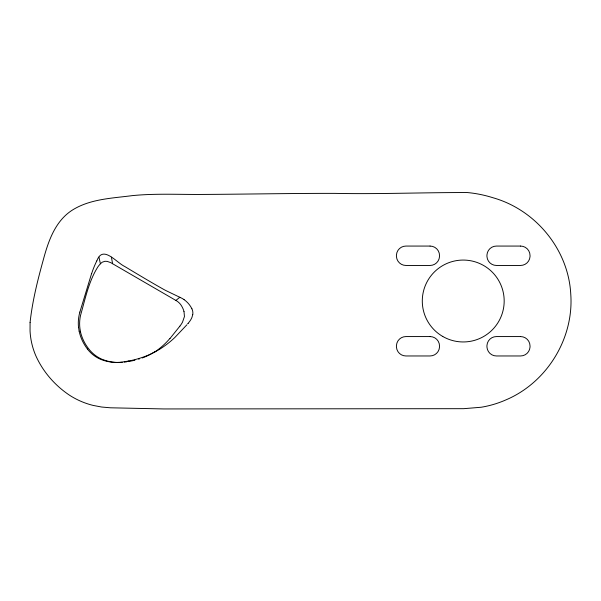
<?xml version="1.0" encoding="UTF-8"?>
<svg xmlns="http://www.w3.org/2000/svg" width="601" height="601" viewBox="0 0 601 601"><rect width="100%" height="100%" fill="white"/><g stroke="black" fill="none" stroke-linecap="round" stroke-linejoin="round"><path stroke-width="0.9" d="M192.741 314.563L191.982 317.29A17.805 17.805 0 0 1 190.72 319.807A25.993 25.993 0 0 1 188.353 323.06L188.166 323.3M79.865 312.077L91.562 273.665M96.821 260.939C102.681 244.494 116.166 262.427 124.73 266.491C137.231 274.003 149.732 281.531 162.443 288.698A172.727 172.727 0 0 0 165.643 290.456L182.05 298.359A23.154 23.154 0 0 1 184.101 299.651M179.977 326.027L180.525 325.284A27.909 27.909 0 0 0 182.524 322.113L184.447 316.532L184.011 311.528M179.879 326.155L170.038 338.438M187.7 323.849L188.098 323.376M186.888 324.788L174.861 337.477A98.489 98.489 0 0 1 159.355 349.451L153.976 352.456A84.388 84.388 0 0 1 141.536 357.685A104.799 104.799 0 0 1 128.877 360.991L122.086 362.08A43.37 43.37 0 0 1 102.921 360.194A32.319 32.319 0 0 1 87.363 348.956M80.549 331.97L79.948 328.694A37.938 37.938 0 0 1 80.549 315.33C85.252 298.877 88.655 281.441 97.925 266.814A31.425 31.425 0 0 1 100.412 263.794L102.17 262.239L104.905 261.285L107.233 261.397L110.704 262.629L175.883 300.432A15.28 15.28 0 0 1 180.691 304.602A21.411 21.411 0 0 1 183.974 311.536M175.883 300.432L179.834 297.262M154.87 351.728L150.348 354.365A72.315 72.315 0 0 1 142.294 357.956M127.472 361.517L128.877 360.998M126.631 361.832L124.242 362.118M122.258 362.298L120.268 362.426M191.892 308.779L191.802 308.598A24.273 24.273 0 0 0 184.101 299.659M98.947 257.145L100.412 263.794M79.159 331.128L78.573 327.568M111.425 257.183L112.582 263.704M191.899 308.771A9.819 9.819 0 0 1 192.756 314.571M169.978 338.386A74.411 74.411 0 0 1 154.96 351.863M139.387 358.94A72.315 72.315 0 0 1 138.651 359.165M134.947 360.187A72.315 72.315 0 0 1 128.907 361.411M91.615 273.68A94.132 94.132 0 0 1 96.769 260.917M78.536 327.568A39.801 39.801 0 0 1 79.88 312.084M87.385 348.933A44.497 44.497 0 0 1 79.107 331.143M120.268 362.448A41.544 41.544 0 0 1 102.673 359.481M102.643 359.541A33.626 33.626 0 0 1 88.437 348.482A43.355 43.355 0 0 1 80.496 331.977M30.08 322.474L30.05 331.016A71.797 71.797 0 0 0 35.654 355.356C42.844 371.658 55.014 385.617 69.844 395.428A77.567 77.567 0 0 0 93.095 405.405L101.561 407.02L110.389 407.794L163.878 408.943L463.679 408.68L481.183 407.245A102.41 102.41 0 0 0 505.854 399.92C546.857 382.597 574 338.536 570.762 294.114C568.441 249.513 535.694 209.764 492.873 197.714A121.545 121.545 0 0 0 467.413 192.553C423.292 192.44 379.103 194.266 334.937 193.379C290.892 193.297 246.861 194.213 202.815 194.431C179.331 194.634 155.787 193.304 132.37 195.618C112.169 198.277 90.518 198.871 72.698 209.877C55.029 220.913 48.178 241.572 43.084 260.631C37.457 280.93 32.341 301.499 30.08 322.474M430.053 246.064L405.915 246.064A9.481 9.481 0 0 0 396.457 254.839A15.243 15.243 0 0 0 396.457 256.687A9.481 9.481 0 0 0 405.915 265.454L430.053 265.454A9.481 9.481 0 0 0 439.504 256.687A15.243 15.243 0 0 0 439.534 255.545A9.481 9.481 0 0 0 430.053 246.064M520.556 246.064L496.418 246.064A9.481 9.481 0 0 0 486.968 254.839A15.243 15.243 0 0 0 486.968 256.687A9.481 9.481 0 0 0 496.418 265.454L520.556 265.454A9.481 9.481 0 0 0 530.014 256.687A15.243 15.243 0 0 0 530.037 255.545A9.481 9.481 0 0 0 520.556 246.064M430.053 336.568L405.915 336.568A9.481 9.481 0 0 0 396.457 345.342A15.243 15.243 0 0 0 396.457 347.19A9.481 9.481 0 0 0 405.915 355.965L430.053 355.965A9.481 9.481 0 0 0 439.504 347.19A15.243 15.243 0 0 0 439.534 346.048A9.481 9.481 0 0 0 430.053 336.568M520.556 336.568L496.418 336.568A9.481 9.481 0 0 0 486.968 345.342A15.243 15.243 0 0 0 486.968 347.19A9.481 9.481 0 0 0 496.418 355.965L520.556 355.965A9.481 9.481 0 0 0 530.014 347.19A15.243 15.243 0 0 0 530.037 346.048A9.481 9.481 0 0 0 520.556 336.568M442.764 336.47A40.943 40.943 0 0 0 504.179 301.011A40.943 40.943 0 0 0 442.764 265.552A40.943 40.943 0 0 0 442.764 336.47"/></g></svg>
